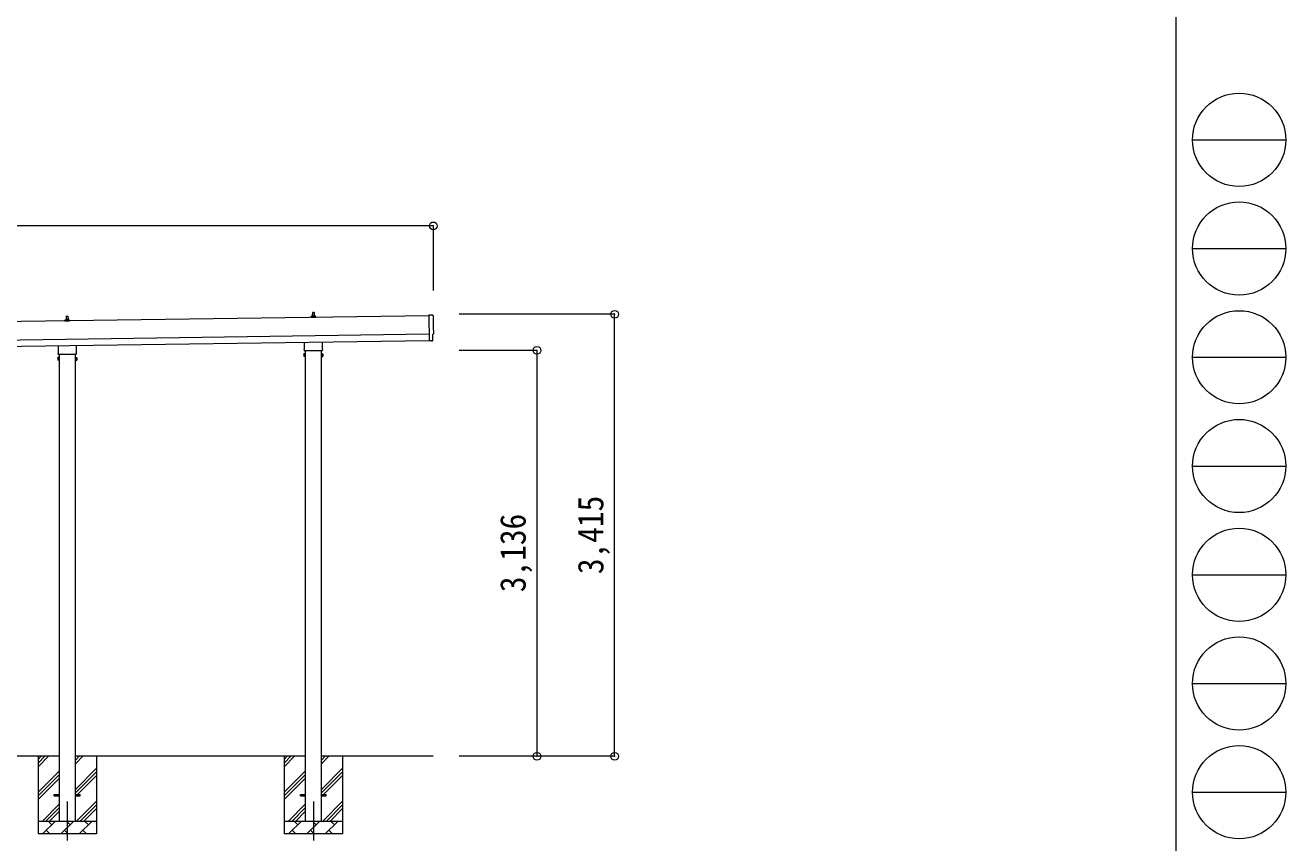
# Model space of a CAD drawing. Units: millimetres at full size, sheet at 1:60. Extents: x -16864 to 16864, y -11640 to 11640.
# Drawn here: x 7132 to 16864, y -7531 to -1214 of the extents above; entities that cross this region are included whole.
import ezdxf
from ezdxf.enums import TextEntityAlignment as Align

# ---------------------------------------------------------------- set-up
doc = ezdxf.new("R2010")
doc.units = ezdxf.units.MM
doc.header["$LTSCALE"] = 60
doc.header["$PDMODE"] = 32
doc.header["$PDSIZE"] = 60
doc.linetypes.add('CHAIN1', pattern=[8, 5, -1, 1, -1])
for name, color, linetype, lineweight in [('0-1_Defpoints', 7, 'CHAIN1', 9), ('0-2_TEXT1', 4, 'Continuous', 9), ('0-3_SHAPE', 7, 'Continuous', 9), ('0-8_TABLE1', 6, 'Continuous', 9), ('F-0', 7, 'Continuous', 9)]:
    doc.layers.add(name, color=color, linetype=linetype, lineweight=lineweight)
doc.styles.add('ＭＳ ゴシック', font='')
doc.styles.get('ＭＳ ゴシック').set_extended_font_data('MS Gothic')

msp = doc.modelspace()

# ---------------------------------------------------------------- linework, layer by layer
at = {"layer": '0-1_Defpoints'}
for p, q in [((7456.7, -7212.64), (7456.7, -7561.64)), ((9356.7, -7212.64), (9356.7, -7561.64))]:
    msp.add_line(p, q, dxfattribs=at)
at = {"layer": '0-2_TEXT1'}
for p, q in [((10247.38, -3459.22), (4641.76, -3539.3)), ((7438.75, -3501.74), (7438.75, -3494.03)), ((7475.25, -3501.74), (7438.75, -3501.74)), ((7439.14, -3493.24), (7474.87, -3493.24)), ((7439.52, -3493.06), (7446.24, -3491.43)), ((7446.62, -3491.24), (7467.39, -3491.24)), ((7447, -3490.45), (7447, -3486.24)), ((7448, -3486.24), (7466, -3486.24)), ((7451, -3486.24), (7451.73, -3462.72)), ((7452.73, -3461.74), (7461.28, -3461.74)), ((7462.28, -3462.72), (7463, -3486.24)), ((7467, -3490.45), (7467, -3486.24)), ((7474.49, -3493.06), (7467.77, -3491.43)), ((7475.25, -3501.74), (7475.25, -3494.03)), ((9338.75, -3472.6), (9338.75, -3464.88)), ((9375.25, -3472.6), (9338.75, -3472.6)), ((9339.14, -3464.1), (9374.87, -3464.1)), ((9339.52, -3463.91), (9346.24, -3462.28)), ((9346.62, -3462.1), (9367.39, -3462.1)), ((9347, -3461.31), (9347, -3457.1)), ((9348, -3457.1), (9366, -3457.1)), ((9351, -3457.1), (9351.73, -3433.57)), ((9352.73, -3432.6), (9361.28, -3432.6)), ((9362.28, -3433.57), (9363, -3457.1)), ((9367, -3461.31), (9367, -3457.1)), ((9374.49, -3463.91), (9367.77, -3462.28)), ((9375.25, -3472.6), (9375.25, -3464.88)), ((10247.31, -3454.14), (10250.15, -3652.97)), ((10278.98, -3455.34), (10247.31, -3454.14)), ((4643.76, -3679.29), (10249.38, -3599.21)), ((4644.47, -3729.29), (10250.09, -3649.21)), ((7388.4, -3745.73), (7388.4, -3690.09)), ((7525, -3688.14), (7525, -3745.73)), ((9288.4, -3716.58), (9288.4, -3662.94)), ((9425, -3660.99), (9425, -3716.58)), ((10268.36, -3651.81), (10250.15, -3652.98)), ((10269.03, -3652.43), (10268.36, -3651.81)), ((10269.78, -3652.69), (10276.69, -3652.23)), ((7382.7, -3784), (7383.46, -3782.68)), ((7382.7, -3784), (7382.7, -3801)), ((7389.7, -3787.59), (7383.46, -3787.59)), ((7386.7, -3754.5), (7386.7, -3749)), ((7524.63, -3758), (7388.76, -3758)), ((7394.2, -3758), (7394.2, -7362.64)), ((7519.2, -7362.64), (7519.2, -3758)), ((7523.7, -3787.59), (7529.94, -3787.59)), ((7526.7, -3749), (7526.7, -3754.5)), ((7530.7, -3784), (7529.94, -3782.68)), ((7530.7, -3784), (7530.7, -3801)), ((9282.7, -3754.86), (9283.46, -3753.54)), ((9282.7, -3754.86), (9282.7, -3771.86)), ((9282.7, -3771.86), (9283.46, -3773.17)), ((9289.7, -3758.45), (9283.46, -3758.45)), ((9289.7, -3768.26), (9283.46, -3768.26)), ((9289.7, -3773.17), (9283.46, -3773.17)), ((9286.7, -3725.36), (9286.7, -3719.86)), ((9424.63, -3728.86), (9288.76, -3728.86)), ((9292.2, -3772.56), (9289.7, -3772.56)), ((9294.2, -3728.86), (9294.2, -7362.64)), ((9419.2, -7362.64), (9419.2, -3728.86)), ((9421.2, -3772.56), (9423.7, -3772.56)), ((9423.7, -3758.45), (9429.94, -3758.45)), ((9423.7, -3768.26), (9429.94, -3768.26)), ((9423.7, -3773.17), (9429.94, -3773.17)), ((9426.7, -3719.86), (9426.7, -3725.36)), ((9430.7, -3754.86), (9429.94, -3753.54)), ((9430.7, -3771.86), (9429.94, -3773.17)), ((9430.7, -3754.86), (9430.7, -3771.86)), ((7382.7, -3801), (7383.46, -3802.31)), ((7389.7, -3797.41), (7383.46, -3797.41)), ((7389.7, -3802.31), (7383.46, -3802.31)), ((7392.2, -3801.7), (7389.7, -3801.7)), ((7521.2, -3801.7), (7523.7, -3801.7)), ((7523.7, -3797.41), (7529.94, -3797.41)), ((7523.7, -3802.31), (7529.94, -3802.31)), ((7530.7, -3801), (7529.94, -3802.31)), ((7356.7, -7158.14), (7394.2, -7158.14)), ((7356.7, -7167.14), (7356.7, -7158.14)), ((7356.7, -7158.14), (7394.2, -7158.14)), ((7356.7, -7167.14), (7356.7, -7158.14)), ((7356.7, -7167.14), (7394.2, -7167.14)), ((7356.7, -7167.14), (7394.2, -7167.14)), ((7519.2, -7158.14), (7556.7, -7158.14)), ((7519.2, -7158.14), (7556.7, -7158.14)), ((7519.2, -7167.14), (7556.7, -7167.14)), ((7519.2, -7167.14), (7556.7, -7167.14)), ((7556.7, -7167.14), (7556.7, -7158.14)), ((7556.7, -7167.14), (7556.7, -7158.14)), ((9256.7, -7158.14), (9294.2, -7158.14)), ((9256.7, -7167.14), (9256.7, -7158.14)), ((9256.7, -7158.14), (9294.2, -7158.14)), ((9256.7, -7167.14), (9256.7, -7158.14)), ((9256.7, -7167.14), (9294.2, -7167.14)), ((9256.7, -7167.14), (9294.2, -7167.14)), ((9419.2, -7158.14), (9456.7, -7158.14)), ((9419.2, -7158.14), (9456.7, -7158.14)), ((9419.2, -7167.14), (9456.7, -7167.14)), ((9419.2, -7167.14), (9456.7, -7167.14)), ((9456.7, -7167.14), (9456.7, -7158.14)), ((9456.7, -7167.14), (9456.7, -7158.14))]:
    msp.add_line(p, q, dxfattribs=at)
for points in [[(10279.49, -3649.2), (10278.82, -3602.18), (10279.42, -3602.17)], [(7389.7, -3802.31), (7389.7, -3782.68), (7383.46, -3782.68)], [(7389.7, -3801.7), (7389.7, -3783.3), (7392.2, -3783.3)], [(7523.7, -3801.7), (7523.7, -3783.3), (7521.2, -3783.3)], [(7523.7, -3802.31), (7523.7, -3782.68), (7529.94, -3782.68)], [(9289.7, -3773.17), (9289.7, -3753.54), (9283.46, -3753.54)], [(9289.7, -3772.56), (9289.7, -3754.16), (9292.2, -3754.16)], [(9423.7, -3772.56), (9423.7, -3754.16), (9421.2, -3754.16)], [(9423.7, -3773.17), (9423.7, -3753.54), (9429.94, -3753.54)]]:
    msp.add_lwpolyline(points, dxfattribs=at)
for points in [[(7392.2, -3803), (7392.2, -3782), (7394.2, -3782), (7394.2, -3803)], [(7521.2, -3803), (7521.2, -3782), (7519.2, -3782), (7519.2, -3803)], [(9292.2, -3773.86), (9292.2, -3752.86), (9294.2, -3752.86), (9294.2, -3773.86)], [(9421.2, -3773.86), (9421.2, -3752.86), (9419.2, -3752.86), (9419.2, -3773.86)]]:
    msp.add_lwpolyline(points, close=True, dxfattribs=at)
for centre, radius, start, end in [((7439.75, -3494.03), 1, 103.62699, 180), ((7446, -3490.45), 1, 283.62699, 0), ((7451.09, -3486.87), 4.13, 90, 171.17633), ((7448, -3487.24), 1, 90, 180), ((7452.73, -3462.74), 1, 90, 178.60509), ((7460.34, -3486.24), 4.83, 133.60282, 180), ((7453.67, -3486.24), 4.83, 0, 46.39718), ((7461.28, -3462.74), 1, 1.39491, 90), ((7462.92, -3486.87), 4.13, 8.82367, 90), ((7466, -3487.24), 1, 0, 90), ((7468, -3490.45), 1, 180, 256.37301), ((7474.25, -3494.03), 1, 0, 76.37301), ((9339.75, -3464.88), 1, 103.62699, 180), ((9346, -3461.31), 1, 283.62699, 0), ((9351.09, -3457.73), 4.13, 90, 171.17633), ((9348, -3458.1), 1, 90, 180), ((9352.73, -3433.6), 1, 90, 178.60509), ((9360.34, -3457.1), 4.83, 133.60282, 180), ((9353.67, -3457.1), 4.83, 0, 46.39718), ((9361.28, -3433.6), 1, 1.39491, 90), ((9362.92, -3457.73), 4.13, 8.82367, 90), ((9366, -3458.1), 1, 0, 90), ((9368, -3461.31), 1, 180, 256.37301), ((9374.25, -3464.88), 1, 0, 76.37301), ((10269.71, -3651.7), 1, 227.3164, 273.81435), ((7387.04, -3785.14), 4.34, 145.61575, 214.38425), ((7398.94, -3792.5), 16.24, 162.41205, 197.58795), ((7390.7, -3749), 4, 125.09963, 180), ((7390.7, -3754.5), 4, 180, 194.47751), ((7390.7, -3754.5), 4, 194.47751, 241.04498), ((7522.7, -3754.5), 4, 298.95502, 345.52249), ((7522.7, -3749), 4, 0, 54.90037), ((7522.7, -3754.5), 4, 345.52249, 0), ((7526.35, -3785.14), 4.34, 325.61575, 34.38425), ((7514.46, -3792.5), 16.24, 342.41205, 17.58795), ((9287.04, -3756), 4.34, 145.61575, 214.38425), ((9298.94, -3763.36), 16.24, 162.41205, 197.58795), ((9287.04, -3770.72), 4.34, 145.61575, 214.38425), ((9290.7, -3719.86), 4, 125.09963, 180), ((9290.7, -3725.36), 4, 180, 194.47751), ((9290.7, -3725.36), 4, 194.47751, 241.04498), ((9422.7, -3725.36), 4, 298.95502, 345.52249), ((9422.7, -3719.86), 4, 0, 54.90037), ((9422.7, -3725.36), 4, 345.52249, 0), ((9426.35, -3756), 4.34, 325.61575, 34.38425), ((9414.46, -3763.36), 16.24, 342.41205, 17.58795), ((9426.35, -3770.72), 4.34, 325.61575, 34.38425), ((7387.04, -3799.86), 4.34, 145.61575, 214.38425), ((7526.35, -3799.86), 4.34, 325.61575, 34.38425)]:
    msp.add_arc(centre, radius, start, end, dxfattribs=at)
for centre, major_axis, ratio, start_param, end_param in [((10278.79, -3458.33), (3, -0.04), 0.99863, 6.2683889, 7.8016218), ((15045.17, -3460.68), (-4762.89, -68.04), 0.99863, 6.268406, 6.2977043), ((10279.35, -3597.77), (4.41, -0.06), 0.99863, 4.712389, 6.2976778), ((10276.48, -3649.24), (2.21, -2.04), 0.9974, 5.5252311, 7.0411395)]:
    msp.add_ellipse(centre, major_axis=major_axis, ratio=ratio, start_param=start_param, end_param=end_param, dxfattribs=at)
at = {"layer": '0-3_SHAPE'}
for p, q in [((7394.2, -6862.64), (5619.2, -6862.64)), ((7231.7, -6862.64), (7231.7, -7462.64)), ((7231.7, -6886.12), (7255.18, -6862.64)), ((7231.7, -6914.41), (7283.46, -6862.64)), ((7231.7, -6942.69), (7311.75, -6862.64)), ((9294.2, -6862.64), (7519.2, -6862.64)), ((7519.2, -6891.47), (7548.02, -6862.64)), ((7519.2, -6919.75), (7576.31, -6862.64)), ((7681.7, -6862.64), (7681.7, -7462.64)), ((9131.7, -6862.64), (9131.7, -7462.64)), ((9131.7, -6886.12), (9155.18, -6862.64)), ((9131.7, -6914.41), (9183.46, -6862.64)), ((9131.7, -6942.69), (9211.75, -6862.64)), ((10282.7, -6862.64), (9419.2, -6862.64)), ((9419.2, -6891.47), (9448.02, -6862.64)), ((9419.2, -6919.75), (9476.31, -6862.64)), ((9581.7, -6862.64), (9581.7, -7462.64)), ((7231.7, -7140.68), (7394.2, -6978.18)), ((7231.7, -7168.97), (7394.2, -7006.47)), ((7519.2, -7117.74), (7681.7, -6955.24)), ((7519.2, -7146.02), (7681.7, -6983.52)), ((9131.7, -7140.68), (9294.2, -6978.18)), ((9131.7, -7168.97), (9294.2, -7006.47)), ((9419.2, -7117.74), (9581.7, -6955.24)), ((9419.2, -7146.02), (9581.7, -6983.52)), ((7231.7, -7197.25), (7394.2, -7034.75)), ((7519.2, -7174.31), (7681.7, -7011.81)), ((9131.7, -7197.25), (9294.2, -7034.75)), ((9419.2, -7174.31), (9581.7, -7011.81)), ((7264.3, -7362.64), (7394.2, -7232.74)), ((7292.58, -7362.64), (7394.2, -7261.02)), ((7320.86, -7362.64), (7394.2, -7289.31)), ((7528.85, -7362.64), (7681.7, -7209.8)), ((7557.14, -7362.64), (7681.7, -7238.08)), ((7585.42, -7362.64), (7681.7, -7266.37)), ((9164.3, -7362.64), (9294.2, -7232.74)), ((9192.58, -7362.64), (9294.2, -7261.02)), ((9220.86, -7362.64), (9294.2, -7289.31)), ((9428.85, -7362.64), (9581.7, -7209.8)), ((9457.14, -7362.64), (9581.7, -7238.08)), ((9485.42, -7362.64), (9581.7, -7266.37)), ((7231.7, -7362.64), (7681.7, -7362.64)), ((7265.27, -7462.64), (7365.27, -7362.64)), ((7336.72, -7391.2), (7308.17, -7362.64)), ((7406.7, -7462.64), (7506.7, -7362.64)), ((7478.14, -7391.2), (7449.59, -7362.64)), ((7548.12, -7462.64), (7648.12, -7362.64)), ((7619.56, -7391.2), (7591.01, -7362.64)), ((9131.7, -7362.64), (9581.7, -7362.64)), ((9165.27, -7462.64), (9265.27, -7362.64)), ((9236.72, -7391.2), (9208.17, -7362.64)), ((9306.7, -7462.64), (9406.7, -7362.64)), ((9378.14, -7391.2), (9349.59, -7362.64)), ((9448.12, -7462.64), (9548.12, -7362.64)), ((9519.56, -7391.2), (9491.01, -7362.64)), ((7681.7, -7462.64), (7231.7, -7462.64)), ((7293.83, -7434.09), (7322.38, -7462.64)), ((7435.25, -7434.09), (7463.8, -7462.64)), ((7576.67, -7434.09), (7605.22, -7462.64)), ((9581.7, -7462.64), (9131.7, -7462.64)), ((9193.83, -7434.09), (9222.38, -7462.64)), ((9335.25, -7434.09), (9363.8, -7462.64)), ((9476.67, -7434.09), (9505.22, -7462.64))]:
    msp.add_line(p, q, dxfattribs=at)
at = {"layer": '0-8_TABLE1'}
for p, q in [((10282.7, -2765), (-1066.3, -2765)), ((10282.7, -2765), (10282.7, -3265)), ((11682.7, -3448.04), (10482.7, -3448.04)), ((11682.7, -6862.64), (11682.7, -3448.04)), ((11082.7, -3726.36), (10482.7, -3726.36)), ((11082.7, -3726.36), (11082.7, -6862.64)), ((11682.7, -6862.64), (10482.7, -6862.64))]:
    msp.add_line(p, q, dxfattribs=at)
for p in [(10282.7, -2765), (11682.7, -3448.04), (11082.7, -3726.36), (11082.7, -6862.64), (11682.7, -6862.64)]:
    msp.add_point(p, dxfattribs=at)
at = {"layer": 'F-0', "color": 5, "lineweight": 5}
msp.add_line((16015.88, 11640), (16015.88, -11640), dxfattribs=at)
at = {"layer": 'F-0', "color": 4}
for p, q in [((16144.11, -2100), (16864.12, -2100)), ((16144.11, -2940), (16864.12, -2940)), ((16144.11, -3780), (16864.12, -3780)), ((16144.11, -4620), (16864.12, -4620)), ((16144.11, -5460), (16864.12, -5460)), ((16144.11, -6300), (16864.12, -6300)), ((16144.11, -7140), (16864.12, -7140))]:
    msp.add_line(p, q, dxfattribs=at)
for centre in [(16504.11, -2100), (16504.11, -2940), (16504.11, -3780), (16504.11, -4620), (16504.11, -5460), (16504.11, -6300), (16504.11, -7140)]:
    msp.add_circle(centre, 360, dxfattribs=at)

# ---------------------------------------------------------------- texts
at = {"layer": '0-8_TABLE1', "color": 7, "style": 'ＭＳ ゴシック', "width": 0.9}
for s, p in [('3,415', (11655.2, -5455.34)), ('3,136', (11055.2, -5594.5))]:
    msp.add_text(s, height=197.9, rotation=90, dxfattribs=at).set_placement(p, align=Align.BOTTOM_LEFT)

doc.saveas('drawing.dxf')
